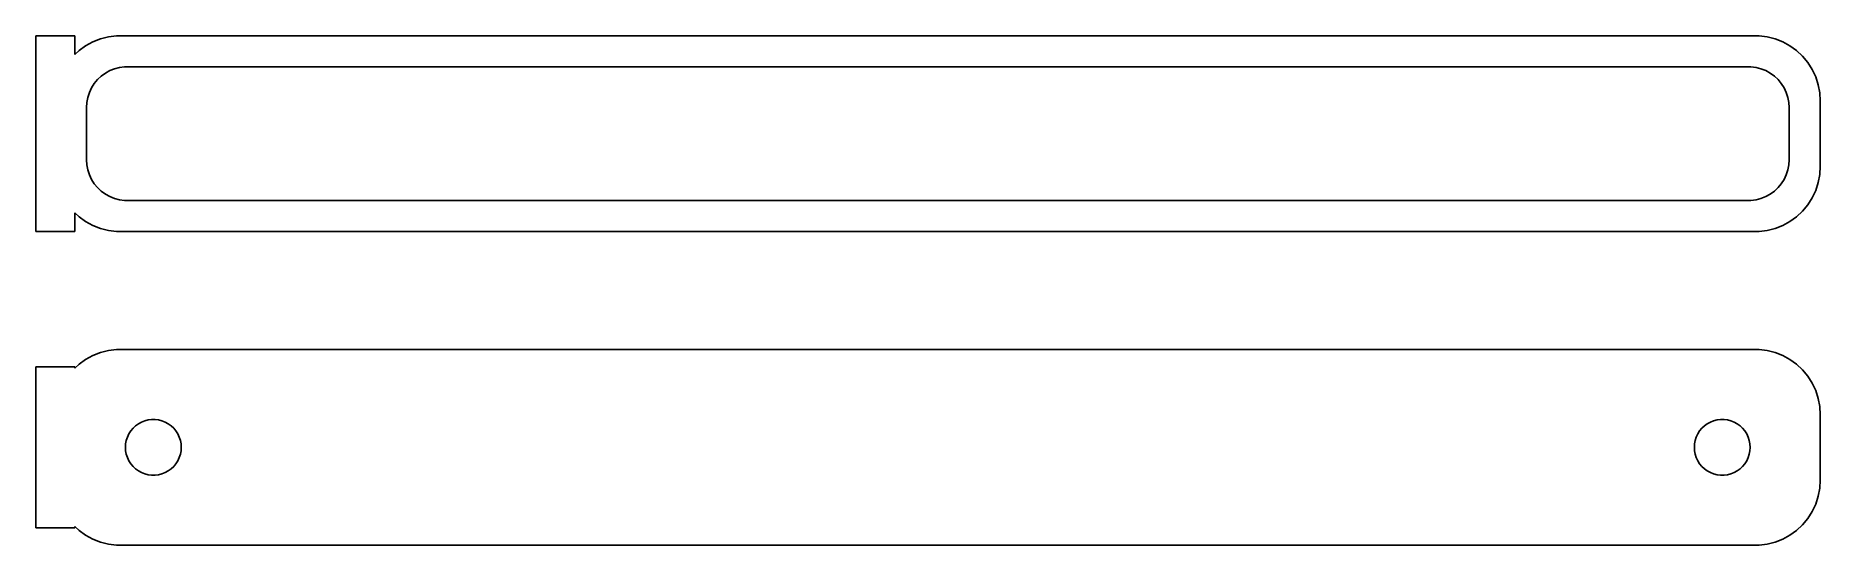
# Model space of a CAD drawing. Header units: metres. Extents: x -69 to 68, y 41 to 79.
import ezdxf

# ---------------------------------------------------------------- set-up
doc = ezdxf.new("R2010")
doc.units = ezdxf.units.M

msp = doc.modelspace()

# ---------------------------------------------------------------- linework, layer by layer
for p, q in [((-66, 79.4792), (-69, 79.4792)), ((-69, 79.4792), (-69, 64.5208)), ((-66, 78.0587), (-66, 79.4792)), ((-64.0451, 79.2553), (-64.6289, 79.0241)), ((-63.4369, 79.4114), (-64.0451, 79.2553)), ((-62.8139, 79.4901), (-63.4369, 79.4114)), ((62.8139, 79.4901), (-62.8139, 79.4901)), ((63.4369, 79.4114), (62.8139, 79.4901)), ((64.0451, 79.2553), (63.4369, 79.4114)), ((64.6289, 79.0241), (64.0451, 79.2553)), ((-65.6871, 78.3526), (-66, 78.0587)), ((-65.1791, 78.7216), (-65.6871, 78.3526)), ((-64.6289, 79.0241), (-65.1791, 78.7216)), ((65.1791, 78.7216), (64.6289, 79.0241)), ((65.6871, 78.3526), (65.1791, 78.7216)), ((66.1448, 77.9227), (65.6871, 78.3526)), ((66.5451, 77.4389), (66.1448, 77.9227)), ((-63.9842, 76.3985), (-63.668, 76.6283)), ((-63.668, 76.6283), (-63.3254, 76.8167)), ((-63.3254, 76.8167), (-62.9619, 76.9606)), ((-62.9619, 76.9606), (-62.5833, 77.0578)), ((-62.5833, 77.0578), (-62.1954, 77.1068)), ((-62.1954, 77.1068), (62.1954, 77.1068)), ((62.1954, 77.1068), (62.5833, 77.0578)), ((62.5833, 77.0578), (62.9619, 76.9606)), ((62.9619, 76.9606), (63.3254, 76.8167)), ((63.3254, 76.8167), (63.668, 76.6283)), ((63.668, 76.6283), (63.9842, 76.3985)), ((66.8815, 76.9088), (66.5451, 77.4389)), ((67.1489, 76.3406), (66.8815, 76.9088)), ((-65.0151, 74.7741), (-64.8943, 75.1459)), ((-64.8943, 75.1459), (-64.7279, 75.4996)), ((-64.7279, 75.4996), (-64.5184, 75.8297)), ((-64.5184, 75.8297), (-64.2692, 76.1309)), ((-64.2692, 76.1309), (-63.9842, 76.3985)), ((63.9842, 76.3985), (64.2692, 76.1309)), ((64.2692, 76.1309), (64.5184, 75.8297)), ((64.5184, 75.8297), (64.7279, 75.4996)), ((64.7279, 75.4996), (64.8943, 75.1459)), ((64.8943, 75.1459), (65.0151, 74.7741)), ((67.3429, 75.7434), (67.1489, 76.3406)), ((67.4606, 75.1267), (67.3429, 75.7434)), ((67.5, 74.5), (67.4606, 75.1267)), ((-65.1129, 74), (-65.0884, 74.3902)), ((-65.1129, 70), (-65.1129, 74)), ((-65.0884, 74.3902), (-65.0151, 74.7741)), ((65.0151, 74.7741), (65.0884, 74.3902)), ((65.0884, 74.3902), (65.1129, 74)), ((65.1129, 74), (65.1129, 70)), ((67.5, 69.5), (67.5, 74.5)), ((-65.0884, 69.6098), (-65.1129, 70)), ((65.1129, 70), (65.0884, 69.6098)), ((-65.0151, 69.2259), (-65.0884, 69.6098)), ((-64.8943, 68.8541), (-65.0151, 69.2259)), ((-64.7279, 68.5004), (-64.8943, 68.8541)), ((-64.5184, 68.1703), (-64.7279, 68.5004)), ((64.7279, 68.5004), (64.5184, 68.1703)), ((64.8943, 68.8541), (64.7279, 68.5004)), ((65.0151, 69.2259), (64.8943, 68.8541)), ((65.0884, 69.6098), (65.0151, 69.2259)), ((67.1489, 67.6594), (67.3429, 68.2566)), ((67.3429, 68.2566), (67.4606, 68.8733)), ((67.4606, 68.8733), (67.5, 69.5)), ((-64.2692, 67.8691), (-64.5184, 68.1703)), ((-63.9842, 67.6015), (-64.2692, 67.8691)), ((-63.668, 67.3717), (-63.9842, 67.6015)), ((-63.3254, 67.1833), (-63.668, 67.3717)), ((-62.9619, 67.0394), (-63.3254, 67.1833)), ((-62.5833, 66.9422), (-62.9619, 67.0394)), ((-62.1954, 66.8932), (-62.5833, 66.9422)), ((62.1954, 66.8932), (-62.1954, 66.8932)), ((62.5833, 66.9422), (62.1954, 66.8932)), ((62.9619, 67.0394), (62.5833, 66.9422)), ((63.3254, 67.1833), (62.9619, 67.0394)), ((63.668, 67.3717), (63.3254, 67.1833)), ((63.9842, 67.6015), (63.668, 67.3717)), ((64.2692, 67.8691), (63.9842, 67.6015)), ((64.5184, 68.1703), (64.2692, 67.8691)), ((66.5451, 66.5611), (66.8815, 67.0912)), ((66.8815, 67.0912), (67.1489, 67.6594)), ((-66, 64.5208), (-66, 65.9413)), ((-66, 65.9413), (-65.6871, 65.6474)), ((-65.6871, 65.6474), (-65.1791, 65.2784)), ((65.1791, 65.2784), (65.6871, 65.6474)), ((65.6871, 65.6474), (66.1448, 66.0773)), ((66.1448, 66.0773), (66.5451, 66.5611)), ((-69, 64.5208), (-66, 64.5208)), ((-65.1791, 65.2784), (-64.6289, 64.9759)), ((-64.6289, 64.9759), (-64.0451, 64.7447)), ((-64.0451, 64.7447), (-63.4369, 64.5886)), ((-63.4369, 64.5886), (-62.8139, 64.5099)), ((-62.8139, 64.5099), (62.8139, 64.5099)), ((62.8139, 64.5099), (63.4369, 64.5886)), ((63.4369, 64.5886), (64.0451, 64.7447)), ((64.0451, 64.7447), (64.6289, 64.9759)), ((64.6289, 64.9759), (65.1791, 65.2784)), ((-65.1791, 54.7216), (-65.6871, 54.3526)), ((-64.6289, 55.0241), (-65.1791, 54.7216)), ((-64.0451, 55.2553), (-64.6289, 55.0241)), ((-63.4369, 55.4114), (-64.0451, 55.2553)), ((-62.8139, 55.4901), (-63.4369, 55.4114)), ((62.8139, 55.4901), (-62.8139, 55.4901)), ((63.4369, 55.4114), (62.8139, 55.4901)), ((64.0451, 55.2553), (63.4369, 55.4114)), ((64.6289, 55.0241), (64.0451, 55.2553)), ((65.1791, 54.7216), (64.6289, 55.0241)), ((65.6871, 54.3526), (65.1791, 54.7216)), ((-66, 54.1526), (-69, 54.1526)), ((-69, 54.1526), (-69, 41.8474)), ((-65.6871, 54.3526), (-66, 54.0587)), ((-66, 54.0587), (-66, 54.1526)), ((66.1448, 53.9227), (65.6871, 54.3526)), ((66.5451, 53.4389), (66.1448, 53.9227)), ((66.8815, 52.9088), (66.5451, 53.4389)), ((67.1489, 52.3406), (66.8815, 52.9088)), ((67.3429, 51.7434), (67.1489, 52.3406)), ((67.4606, 51.1267), (67.3429, 51.7434)), ((67.5, 50.5), (67.4606, 51.1267)), ((-61.8712, 49.0287), (-61.7275, 49.2551)), ((-61.7275, 49.2551), (-61.5565, 49.4617)), ((-61.5565, 49.4617), (-61.3611, 49.6453)), ((-61.3611, 49.6453), (-61.1441, 49.8029)), ((-61.1441, 49.8029), (-60.9092, 49.9321)), ((-60.9092, 49.9321), (-60.6598, 50.0308)), ((-60.6598, 50.0308), (-60.4001, 50.0975)), ((-60.4001, 50.0975), (-60.1341, 50.1311)), ((-60.1341, 50.1311), (-59.8659, 50.1311)), ((-59.8659, 50.1311), (-59.5999, 50.0975)), ((-59.5999, 50.0975), (-59.3401, 50.0308)), ((-59.3401, 50.0308), (-59.0908, 49.9321)), ((-59.0908, 49.9321), (-58.8559, 49.8029)), ((-58.8559, 49.8029), (-58.6389, 49.6453)), ((-58.6389, 49.6453), (-58.4434, 49.4617)), ((-58.4434, 49.4617), (-58.2725, 49.2551)), ((-58.2725, 49.2551), (-58.1288, 49.0287)), ((58.1288, 49.0287), (58.2725, 49.2551)), ((58.2725, 49.2551), (58.4434, 49.4617)), ((58.4434, 49.4617), (58.6389, 49.6453)), ((58.6389, 49.6453), (58.8559, 49.8029)), ((58.8559, 49.8029), (59.0908, 49.9321)), ((59.0908, 49.9321), (59.3401, 50.0308)), ((59.3401, 50.0308), (59.5999, 50.0975)), ((59.5999, 50.0975), (59.8659, 50.1311)), ((59.8659, 50.1311), (60.1341, 50.1311)), ((60.1341, 50.1311), (60.4001, 50.0975)), ((60.4001, 50.0975), (60.6598, 50.0308)), ((60.6598, 50.0308), (60.9092, 49.9321)), ((60.9092, 49.9321), (61.1441, 49.8029)), ((61.1441, 49.8029), (61.3611, 49.6453)), ((61.3611, 49.6453), (61.5565, 49.4617)), ((61.5565, 49.4617), (61.7275, 49.2551)), ((61.7275, 49.2551), (61.8712, 49.0287)), ((67.5, 45.5), (67.5, 50.5)), ((-62.1353, 48), (-62.1185, 48.2676)), ((-62.1185, 47.7324), (-62.1353, 48)), ((-62.1185, 48.2676), (-62.0682, 48.531)), ((-62.0682, 48.531), (-61.9853, 48.786)), ((-61.9853, 48.786), (-61.8712, 49.0287)), ((-58.1288, 49.0287), (-58.0146, 48.786)), ((-58.0146, 48.786), (-57.9318, 48.531)), ((-57.9318, 48.531), (-57.8815, 48.2676)), ((-57.8815, 48.2676), (-57.8647, 48)), ((-57.8647, 48), (-57.8815, 47.7324)), ((57.8647, 48), (57.8815, 48.2676)), ((57.8815, 47.7324), (57.8647, 48)), ((57.8815, 48.2676), (57.9318, 48.531)), ((57.9318, 48.531), (58.0146, 48.786)), ((58.0146, 48.786), (58.1288, 49.0287)), ((61.8712, 49.0287), (61.9853, 48.786)), ((61.9853, 48.786), (62.0682, 48.531)), ((62.0682, 48.531), (62.1185, 48.2676)), ((62.1185, 48.2676), (62.1353, 48)), ((62.1353, 48), (62.1185, 47.7324)), ((-62.0682, 47.469), (-62.1185, 47.7324)), ((-61.9853, 47.214), (-62.0682, 47.469)), ((-61.8712, 46.9713), (-61.9853, 47.214)), ((-61.7275, 46.7449), (-61.8712, 46.9713)), ((-61.5565, 46.5383), (-61.7275, 46.7449)), ((-61.3611, 46.3547), (-61.5565, 46.5383)), ((-58.4434, 46.5383), (-58.6389, 46.3547)), ((-58.2725, 46.7449), (-58.4434, 46.5383)), ((-58.1288, 46.9713), (-58.2725, 46.7449)), ((-58.0146, 47.214), (-58.1288, 46.9713)), ((-57.9318, 47.469), (-58.0146, 47.214)), ((-57.8815, 47.7324), (-57.9318, 47.469)), ((57.9318, 47.469), (57.8815, 47.7324)), ((58.0146, 47.214), (57.9318, 47.469)), ((58.1288, 46.9713), (58.0146, 47.214)), ((58.2725, 46.7449), (58.1288, 46.9713)), ((58.4434, 46.5383), (58.2725, 46.7449)), ((58.6389, 46.3547), (58.4434, 46.5383)), ((61.5565, 46.5383), (61.3611, 46.3547)), ((61.7275, 46.7449), (61.5565, 46.5383)), ((61.8712, 46.9713), (61.7275, 46.7449)), ((61.9853, 47.214), (61.8712, 46.9713)), ((62.0682, 47.469), (61.9853, 47.214)), ((62.1185, 47.7324), (62.0682, 47.469)), ((-61.1441, 46.1971), (-61.3611, 46.3547)), ((-60.9092, 46.0679), (-61.1441, 46.1971)), ((-60.6598, 45.9692), (-60.9092, 46.0679)), ((-60.4001, 45.9025), (-60.6598, 45.9692)), ((-60.1341, 45.8689), (-60.4001, 45.9025)), ((-59.8659, 45.8689), (-60.1341, 45.8689)), ((-59.5999, 45.9025), (-59.8659, 45.8689)), ((-59.3401, 45.9692), (-59.5999, 45.9025)), ((-59.0908, 46.0679), (-59.3401, 45.9692)), ((-58.8559, 46.1971), (-59.0908, 46.0679)), ((-58.6389, 46.3547), (-58.8559, 46.1971)), ((58.8559, 46.1971), (58.6389, 46.3547)), ((59.0908, 46.0679), (58.8559, 46.1971)), ((59.3401, 45.9692), (59.0908, 46.0679)), ((59.5999, 45.9025), (59.3401, 45.9692)), ((59.8659, 45.8689), (59.5999, 45.9025)), ((60.1341, 45.8689), (59.8659, 45.8689)), ((60.4001, 45.9025), (60.1341, 45.8689)), ((60.6598, 45.9692), (60.4001, 45.9025)), ((60.9092, 46.0679), (60.6598, 45.9692)), ((61.1441, 46.1971), (60.9092, 46.0679)), ((61.3611, 46.3547), (61.1441, 46.1971)), ((67.4606, 44.8733), (67.5, 45.5)), ((67.1489, 43.6594), (67.3429, 44.2566)), ((67.3429, 44.2566), (67.4606, 44.8733)), ((66.1448, 42.0773), (66.5451, 42.5611)), ((66.5451, 42.5611), (66.8815, 43.0912)), ((66.8815, 43.0912), (67.1489, 43.6594)), ((-69, 41.8474), (-66, 41.8474)), ((-66, 41.8474), (-66, 41.9413)), ((-66, 41.9413), (-65.6871, 41.6474)), ((-65.6871, 41.6474), (-65.1791, 41.2784)), ((-65.1791, 41.2784), (-64.6289, 40.9759)), ((-64.6289, 40.9759), (-64.0451, 40.7447)), ((64.0451, 40.7447), (64.6289, 40.9759)), ((64.6289, 40.9759), (65.1791, 41.2784)), ((65.1791, 41.2784), (65.6871, 41.6474)), ((65.6871, 41.6474), (66.1448, 42.0773)), ((-64.0451, 40.7447), (-63.4369, 40.5886)), ((-63.4369, 40.5886), (-62.8139, 40.5099)), ((-62.8139, 40.5099), (62.8139, 40.5099)), ((62.8139, 40.5099), (63.4369, 40.5886)), ((63.4369, 40.5886), (64.0451, 40.7447))]:
    msp.add_line(p, q)

doc.saveas('drawing.dxf')
